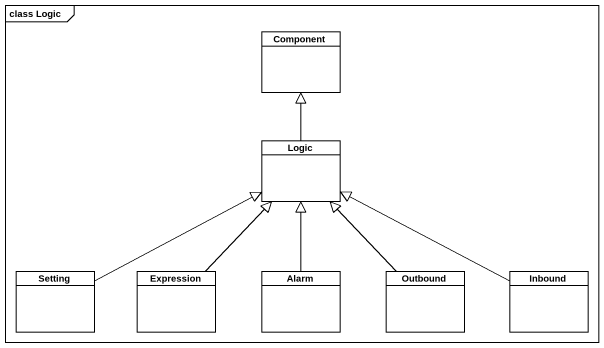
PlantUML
@startuml
mainframe class Logic
hide circle
hide empty members
class "Component" as Component_
class Logic
class Setting
class Expression
class Alarm
class Outbound
class Inbound
Logic -up-|> Component_
Setting -right-|> Logic
Expression -up-|> Logic
Alarm -up-|> Logic
Outbound -up-|> Logic
Inbound -left-|> Logic
@enduml
